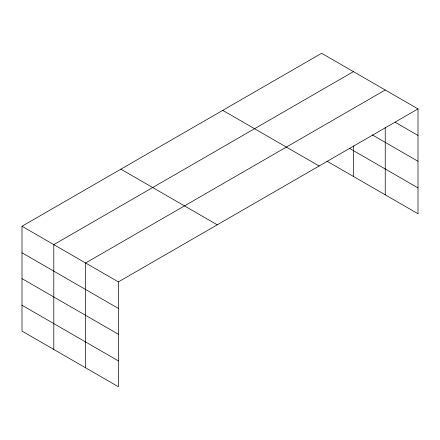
<?xml version="1.0" encoding="UTF-8"?>
<svg xmlns="http://www.w3.org/2000/svg" width="440" height="440" viewBox="0 0 440 440"><rect width="100%" height="100%" fill="white"/><g stroke="black" fill="none" stroke-linecap="round" stroke-linejoin="round"><path stroke-width="0.66" d="M418 108.911L321.629 53.273L22 226.259L22 331.089L118.371 386.727L118.371 281.902L418 108.911L418 213.741L326.931 161.161M385.231 127.397L385.231 194.821M353.43 71.632L53.801 244.624L53.801 349.448M385.231 89.997L85.608 262.983L85.608 367.813M395.181 122.26L418 135.432M372.279 134.876L418 161.271M349.311 148.242L418 187.897M222.75 110.358L319.121 165.996M120.879 169.174L217.25 224.813M22 226.259L118.371 281.902M22 252.78L118.371 308.423M22 278.625L118.371 334.263M22 305.245L118.371 360.888M353.43 145.838L353.43 176.462"/></g></svg>
